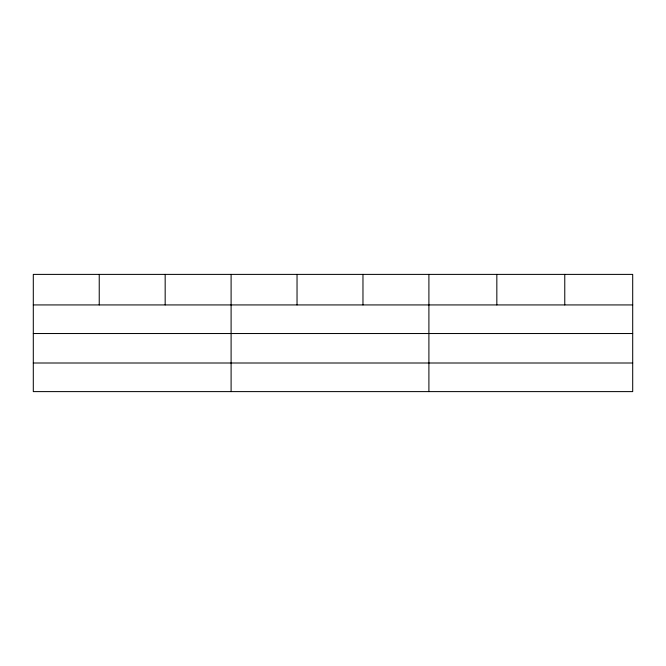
<?xml version="1.0" encoding="UTF-8"?>
<svg xmlns="http://www.w3.org/2000/svg" width="666" height="666" viewBox="0 0 666 666"><rect width="100%" height="100%" fill="white"/><g stroke="black" fill="none" stroke-linecap="round" stroke-linejoin="round"><path stroke-width="1" d="M632.7 333.533L632.7 274.392L33.3 274.392L33.3 391.608L632.7 391.608L632.7 333.533L33.3 333.533M33.3 304.928L632.7 304.928M33.3 363.003L632.7 363.003M564.768 274.392L564.768 304.928M496.836 274.392L496.836 304.928M428.904 274.392L428.904 391.608M362.97 274.392L362.97 304.928M297.036 274.392L297.036 304.928M231.102 274.392L231.102 391.608M165.168 274.392L165.168 304.928M99.234 274.392L99.234 304.928"/></g></svg>
